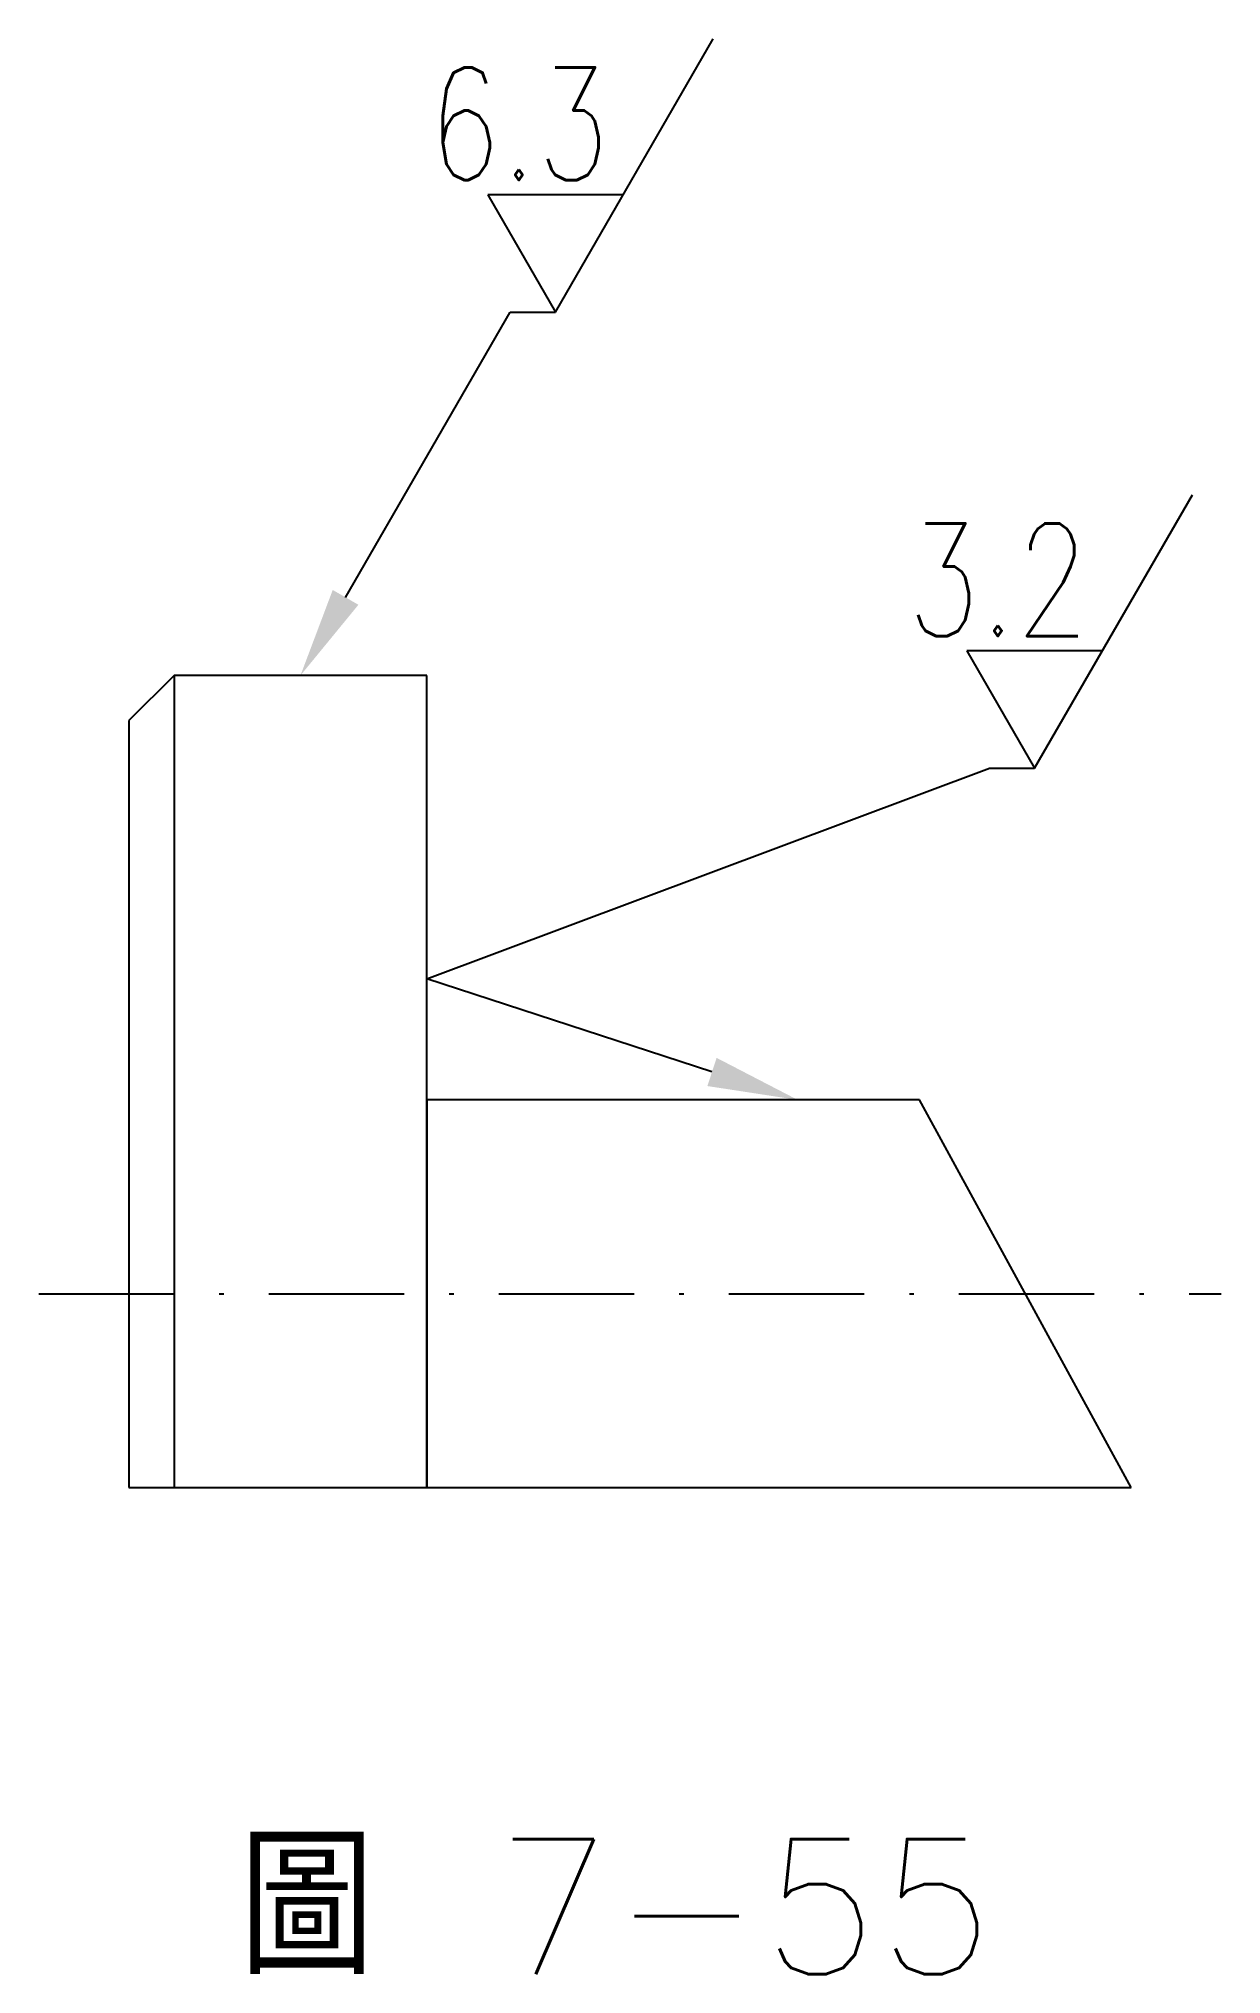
# Model space of a CAD drawing. Extents: x 214.9 to 241.1, y -314.7 to -271.8.
import ezdxf
from ezdxf import colors
from ezdxf.entities.mleader import LeaderData, LeaderLine
from ezdxf.math import Vec2, Vec3

# ---------------------------------------------------------------- set-up
doc = ezdxf.new("R2010")
doc.units = 0
doc.linetypes.add('CEN3', pattern=[5, 3, -1, 0, -1])
doc.layers.get('0').update_dxf_attribs({"color": 3, "linetype": 'CONTINUOUS'})
doc.layers.add('CENT3', color=1, linetype='CEN3')
doc.layers.add('輪廓線', color=7, linetype='CONTINUOUS')
doc.styles.add('CNS', font='romans.shx', dxfattribs={"width": 0.75, "height": 3, "bigfont": 'chineset.shx'})
doc.styles.add('CNS1', font='txt.shx', dxfattribs={"height": 3, "bigfont": 'chineset.shx'})

# ---------------------------------------------------------------- blocks, each defined once
blk = doc.blocks.new('6.3')
for p, q in [((0, 0), (3.5, 6.062)), ((1.5, 2.598), (-1.5, 2.598)), ((-1.5, 2.598), (0, 0))]:
    blk.add_line(p, q)
at = {"style": 'CNS', "width": 0.75}
blk.add_text('6.3', height=2.5, dxfattribs=at).set_placement((-2.82, 2.926))
blk = doc.blocks.new('3.2')
for p, q in [((0, 0), (3.5, 6.062)), ((1.5, 2.598), (-1.5, 2.598)), ((-1.5, 2.598), (0, 0))]:
    blk.add_line(p, q)
at = {"style": 'CNS', "width": 0.75}
blk.add_text('3.2', height=2.5, dxfattribs=at).set_placement((-2.82, 2.926))

msp = doc.modelspace()

# ---------------------------------------------------------------- linework, layer by layer
at = {"layer": 'CENT3'}
msp.add_line((214.876, -299.59), (241.09, -299.59), dxfattribs=at)
at = {"layer": '輪廓線'}
for p, q in [((217.876, -285.88), (216.876, -286.88)), ((217.876, -285.88), (217.876, -303.888)), ((223.48, -285.88), (217.876, -285.88)), ((223.48, -303.888), (223.48, -285.88)), ((216.876, -286.88), (216.876, -303.888)), ((234.402, -295.292), (223.48, -295.292)), ((223.48, -295.292), (223.48, -303.888)), ((239.09, -303.888), (234.402, -295.292)), ((216.876, -303.888), (239.09, -303.888))]:
    msp.add_line(p, q, dxfattribs=at)

# ---------------------------------------------------------------- texts
at = {"layer": '輪廓線', "style": 'CNS1'}
msp.add_text('圖 7-55', height=3, dxfattribs=at).set_placement((219.322, -314.681))

# ---------------------------------------------------------------- leaders
ml = msp.add_multileader_block('Standard')
ml.set_content('6.3', color=256)
ml.set_leader_properties()
ml.build(insert=Vec2(0, 0))
ml.multileader.update_dxf_attribs({"text_left_attachment_type": 5, "text_right_attachment_type": 5, "dogleg_length": 1, "arrow_head_size": 2, "block_connection_type": 1})
ctx = ml.context
ctx.base_point, ctx.char_height, ctx.arrow_head_size, ctx.landing_gap_size, ctx.plane_origin = Vec3(226.33, -277.822), 2.5, 2, 1, Vec3(220.678, -285.88)
ctx.left_attachment, ctx.right_attachment, ctx.attachment_type = 5, 5, 1
notes = []
notes.append((ctx, [(0, (1, 1, 0), (225.33, -277.822), (1, 0), 1, [(0, [(220.678, -285.88)], 0, [])])]))
ctx.block.insert = Vec3(226.33, -277.822)
ml = msp.add_multileader_block('Standard')
ml.set_content('3.2', color=256)
ml.set_leader_properties()
ml.build(insert=Vec2(0, 0))
ml.multileader.update_dxf_attribs({"text_left_attachment_type": 5, "text_right_attachment_type": 5, "dogleg_length": 1, "arrow_head_size": 2, "block_connection_type": 1})
ctx = ml.context
ctx.base_point, ctx.char_height, ctx.arrow_head_size, ctx.landing_gap_size, ctx.plane_origin = Vec3(236.95, -287.934), 2.5, 2, 1, Vec3(231.702, -295.292)
ctx.left_attachment, ctx.right_attachment, ctx.attachment_type = 5, 5, 1
notes.append((ctx, [(0, (1, 1, 0), (235.95, -287.934), (1, 0), 1, [(2, [(231.702, -295.292), (223.48, -292.61)], 0, [])])]))
ctx.block.insert = Vec3(236.95, -287.934)
for ctx, leaders in notes:
    for number, flags, end, landing, length, lines in leaders:
        leader = LeaderData()
        leader.index, (leader.has_last_leader_line, leader.has_dogleg_vector, leader.attachment_direction) = number, flags
        leader.last_leader_point, leader.dogleg_vector, leader.dogleg_length = Vec3(end), Vec3(landing), length
        for number, points, colour, breaks in lines:
            line = LeaderLine()
            line.index, line.vertices, line.color, line.breaks = number, Vec3.list(points), colors.encode_raw_color(colour), breaks
            leader.lines.append(line)
        ctx.leaders.append(leader)

doc.saveas('drawing.dxf')
